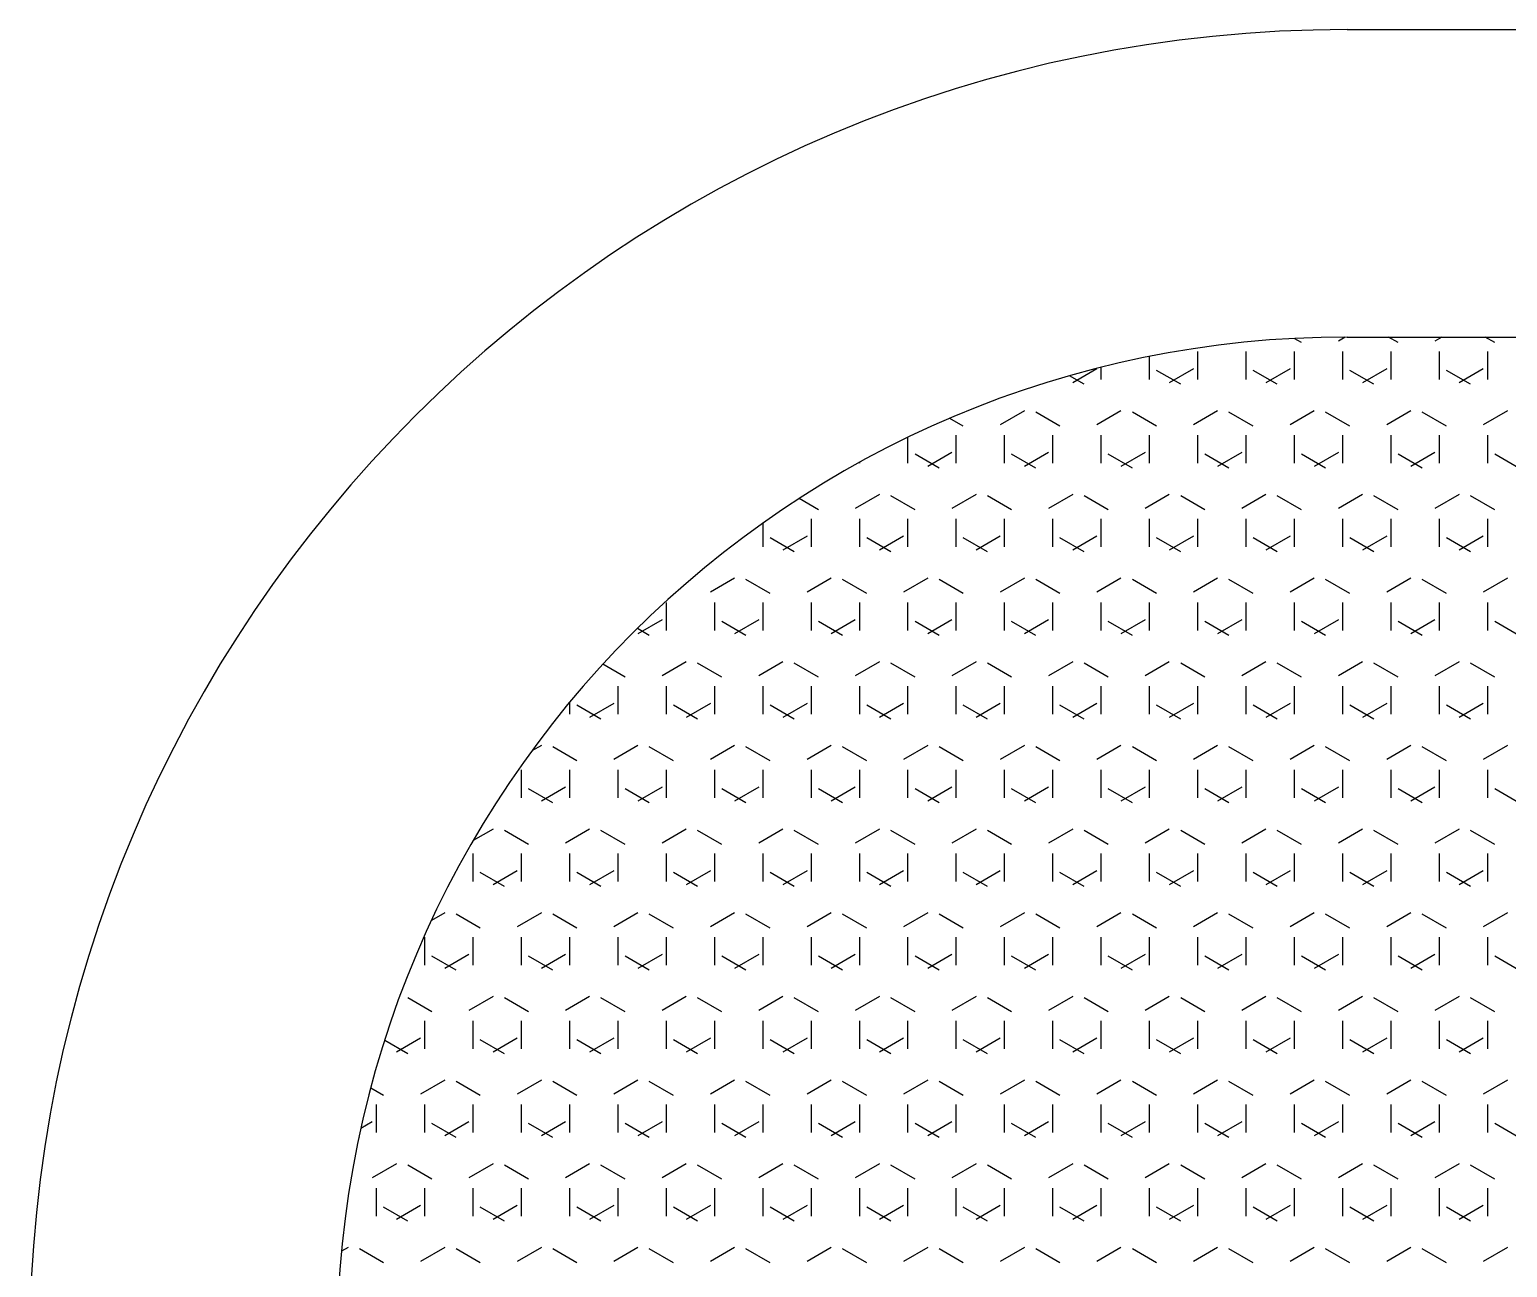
# Model space of a CAD drawing. Extents: x 53 to 973, y -54 to 585.
# Drawn here: x 147.37 to 181.02, y 246.03 to 274.22 of the extents above; entities that cross this region are included whole.
import ezdxf

# ---------------------------------------------------------------- set-up
doc = ezdxf.new("R2010")
doc.units = 0
doc.layers.add('KADRBM', color=7, linetype='CONTINUOUS')

msp = doc.modelspace()

# ---------------------------------------------------------------- linework, layer by layer
at = {"layer": 'KADRBM'}
for p, q in [((177.367, 274.218), (281.821, 274.218)), ((176.326, 267.093), (176.164, 267.187)), ((177.325, 267.218), (177.167, 267.127)), ((177.367, 267.218), (281.821, 267.218)), ((178.526, 267.093), (178.309, 267.218)), ((179.525, 267.218), (179.367, 267.127)), ((180.726, 267.093), (180.509, 267.218)), ((173.968, 266.251), (173.968, 266.886)), ((175.067, 266.251), (175.067, 266.886)), ((176.167, 266.251), (176.167, 266.886)), ((177.267, 266.251), (177.267, 266.886)), ((178.367, 266.251), (178.367, 266.886)), ((179.467, 266.251), (179.467, 266.886)), ((180.567, 266.251), (180.567, 266.886)), ((171.768, 266.251), (171.768, 266.526)), ((172.868, 266.251), (172.868, 266.774)), ((171.377, 266.141), (171.045, 266.332)), ((171.668, 266.492), (171.118, 266.175)), ((173.577, 266.141), (173.027, 266.458)), ((173.868, 266.492), (173.318, 266.175)), ((175.776, 266.141), (175.226, 266.458)), ((176.068, 266.492), (175.518, 266.175)), ((177.976, 266.141), (177.426, 266.458)), ((178.267, 266.492), (177.717, 266.175)), ((180.176, 266.141), (179.626, 266.458)), ((180.467, 266.492), (179.917, 266.175)), ((170.018, 265.54), (169.468, 265.222)), ((170.827, 265.188), (170.277, 265.506)), ((172.218, 265.54), (171.668, 265.222)), ((173.027, 265.188), (172.477, 265.506)), ((174.418, 265.54), (173.868, 265.222)), ((175.226, 265.188), (174.677, 265.506)), ((176.617, 265.54), (176.068, 265.222)), ((177.426, 265.188), (176.876, 265.506)), ((178.817, 265.54), (178.267, 265.222)), ((179.626, 265.188), (179.076, 265.506)), ((181.017, 265.54), (180.467, 265.222)), ((168.627, 265.188), (168.321, 265.365)), ((167.368, 264.346), (167.368, 264.931)), ((168.468, 264.346), (168.468, 264.981)), ((169.568, 264.346), (169.568, 264.981)), ((170.668, 264.346), (170.668, 264.981)), ((171.768, 264.346), (171.768, 264.981)), ((172.868, 264.346), (172.868, 264.981)), ((173.968, 264.346), (173.968, 264.981)), ((175.067, 264.346), (175.067, 264.981)), ((176.167, 264.346), (176.167, 264.981)), ((177.267, 264.346), (177.267, 264.981)), ((178.367, 264.346), (178.367, 264.981)), ((179.467, 264.346), (179.467, 264.981)), ((180.567, 264.346), (180.567, 264.981)), ((168.077, 264.236), (167.528, 264.553)), ((168.369, 264.587), (167.819, 264.27)), ((170.277, 264.236), (169.727, 264.553)), ((170.568, 264.587), (170.018, 264.27)), ((172.477, 264.236), (171.927, 264.553)), ((172.768, 264.587), (172.218, 264.27)), ((174.677, 264.236), (174.127, 264.553)), ((174.968, 264.587), (174.418, 264.27)), ((176.876, 264.236), (176.326, 264.553)), ((177.167, 264.587), (176.617, 264.27)), ((179.076, 264.236), (178.526, 264.553)), ((179.367, 264.587), (178.817, 264.27)), ((181.276, 264.236), (180.726, 264.553)), ((166.269, 264.346), (166.269, 264.363)), ((165.328, 263.283), (164.887, 263.538)), ((166.719, 263.635), (166.169, 263.317)), ((167.528, 263.283), (166.978, 263.601)), ((168.918, 263.635), (168.369, 263.317)), ((169.727, 263.283), (169.177, 263.601)), ((171.118, 263.635), (170.568, 263.317)), ((171.927, 263.283), (171.377, 263.601)), ((173.318, 263.635), (172.768, 263.317)), ((174.127, 263.283), (173.577, 263.601)), ((175.518, 263.635), (174.968, 263.317)), ((176.326, 263.283), (175.776, 263.601)), ((177.717, 263.635), (177.167, 263.317)), ((178.526, 263.283), (177.976, 263.601)), ((179.917, 263.635), (179.367, 263.317)), ((180.726, 263.283), (180.176, 263.601)), ((164.069, 262.441), (164.069, 262.984)), ((165.169, 262.441), (165.169, 263.076)), ((166.269, 262.441), (166.269, 263.076)), ((167.368, 262.441), (167.368, 263.076)), ((168.468, 262.441), (168.468, 263.076)), ((169.568, 262.441), (169.568, 263.076)), ((170.668, 262.441), (170.668, 263.076)), ((171.768, 262.441), (171.768, 263.076)), ((172.868, 262.441), (172.868, 263.076)), ((173.968, 262.441), (173.968, 263.076)), ((175.067, 262.441), (175.067, 263.076)), ((176.167, 262.441), (176.167, 263.076)), ((177.267, 262.441), (177.267, 263.076)), ((178.367, 262.441), (178.367, 263.076)), ((179.467, 262.441), (179.467, 263.076)), ((180.567, 262.441), (180.567, 263.076)), ((164.778, 262.331), (164.228, 262.648)), ((165.069, 262.682), (164.519, 262.365)), ((166.978, 262.331), (166.428, 262.648)), ((167.269, 262.682), (166.719, 262.365)), ((169.177, 262.331), (168.627, 262.648)), ((169.468, 262.682), (168.918, 262.365)), ((171.377, 262.331), (170.827, 262.648)), ((171.668, 262.682), (171.118, 262.365)), ((173.577, 262.331), (173.027, 262.648)), ((173.868, 262.682), (173.318, 262.365)), ((175.776, 262.331), (175.226, 262.648)), ((176.068, 262.682), (175.518, 262.365)), ((177.976, 262.331), (177.426, 262.648)), ((178.267, 262.682), (177.717, 262.365)), ((180.176, 262.331), (179.626, 262.648)), ((180.467, 262.682), (179.917, 262.365)), ((163.419, 261.73), (162.869, 261.412)), ((164.228, 261.378), (163.678, 261.696)), ((165.619, 261.73), (165.069, 261.412)), ((166.428, 261.378), (165.878, 261.696)), ((167.819, 261.73), (167.269, 261.412)), ((168.627, 261.378), (168.077, 261.696)), ((170.018, 261.73), (169.468, 261.412)), ((170.827, 261.378), (170.277, 261.696)), ((172.218, 261.73), (171.668, 261.412)), ((173.027, 261.378), (172.477, 261.696)), ((174.418, 261.73), (173.868, 261.412)), ((175.226, 261.378), (174.677, 261.696)), ((176.617, 261.73), (176.068, 261.412)), ((177.426, 261.378), (176.876, 261.696)), ((178.817, 261.73), (178.267, 261.412)), ((179.626, 261.378), (179.076, 261.696)), ((181.017, 261.73), (180.467, 261.412)), ((161.869, 260.536), (161.869, 261.171)), ((162.969, 260.536), (162.969, 261.171)), ((164.069, 260.536), (164.069, 261.171)), ((165.169, 260.536), (165.169, 261.171)), ((166.269, 260.536), (166.269, 261.171)), ((167.368, 260.536), (167.368, 261.171)), ((168.468, 260.536), (168.468, 261.171)), ((169.568, 260.536), (169.568, 261.171)), ((170.668, 260.536), (170.668, 261.171)), ((171.768, 260.536), (171.768, 261.171)), ((172.868, 260.536), (172.868, 261.171)), ((173.968, 260.536), (173.968, 261.171)), ((175.067, 260.536), (175.067, 261.171)), ((176.167, 260.536), (176.167, 261.171)), ((177.267, 260.536), (177.267, 261.171)), ((178.367, 260.536), (178.367, 261.171)), ((179.467, 260.536), (179.467, 261.171)), ((180.567, 260.536), (180.567, 261.171)), ((161.478, 260.426), (161.206, 260.583)), ((161.769, 260.777), (161.22, 260.46)), ((163.678, 260.426), (163.128, 260.743)), ((163.969, 260.777), (163.419, 260.46)), ((165.878, 260.426), (165.328, 260.743)), ((166.169, 260.777), (165.619, 260.46)), ((168.077, 260.426), (167.528, 260.743)), ((168.369, 260.777), (167.819, 260.46)), ((170.277, 260.426), (169.727, 260.743)), ((170.568, 260.777), (170.018, 260.46)), ((172.477, 260.426), (171.927, 260.743)), ((172.768, 260.777), (172.218, 260.46)), ((174.677, 260.426), (174.127, 260.743)), ((174.968, 260.777), (174.418, 260.46)), ((176.876, 260.426), (176.326, 260.743)), ((177.167, 260.777), (176.617, 260.46)), ((179.076, 260.426), (178.526, 260.743)), ((179.367, 260.777), (178.817, 260.46)), ((181.276, 260.426), (180.726, 260.743)), ((162.319, 259.825), (161.769, 259.507)), ((163.128, 259.473), (162.578, 259.791)), ((164.519, 259.825), (163.969, 259.507)), ((165.328, 259.473), (164.778, 259.791)), ((166.719, 259.825), (166.169, 259.507)), ((167.528, 259.473), (166.978, 259.791)), ((168.918, 259.825), (168.369, 259.507)), ((169.727, 259.473), (169.177, 259.791)), ((171.118, 259.825), (170.568, 259.507)), ((171.927, 259.473), (171.377, 259.791)), ((173.318, 259.825), (172.768, 259.507)), ((174.127, 259.473), (173.577, 259.791)), ((175.518, 259.825), (174.968, 259.507)), ((176.326, 259.473), (175.776, 259.791)), ((177.717, 259.825), (177.167, 259.507)), ((178.526, 259.473), (177.976, 259.791)), ((179.917, 259.825), (179.367, 259.507)), ((180.726, 259.473), (180.176, 259.791)), ((160.928, 259.473), (160.419, 259.767)), ((160.769, 258.631), (160.769, 259.266)), ((161.869, 258.631), (161.869, 259.266)), ((162.969, 258.631), (162.969, 259.266)), ((164.069, 258.631), (164.069, 259.266)), ((165.169, 258.631), (165.169, 259.266)), ((166.269, 258.631), (166.269, 259.266)), ((167.368, 258.631), (167.368, 259.266)), ((168.468, 258.631), (168.468, 259.266)), ((169.568, 258.631), (169.568, 259.266)), ((170.668, 258.631), (170.668, 259.266)), ((171.768, 258.631), (171.768, 259.266)), ((172.868, 258.631), (172.868, 259.266)), ((173.968, 258.631), (173.968, 259.266)), ((175.067, 258.631), (175.067, 259.266)), ((176.167, 258.631), (176.167, 259.266)), ((177.267, 258.631), (177.267, 259.266)), ((178.367, 258.631), (178.367, 259.266)), ((179.467, 258.631), (179.467, 259.266)), ((180.567, 258.631), (180.567, 259.266)), ((159.67, 258.631), (159.67, 258.908)), ((160.378, 258.521), (159.829, 258.838)), ((160.67, 258.872), (160.12, 258.555)), ((162.578, 258.521), (162.028, 258.838)), ((162.869, 258.872), (162.319, 258.555)), ((164.778, 258.521), (164.228, 258.838)), ((165.069, 258.872), (164.519, 258.555)), ((166.978, 258.521), (166.428, 258.838)), ((167.269, 258.872), (166.719, 258.555)), ((169.177, 258.521), (168.627, 258.838)), ((169.468, 258.872), (168.918, 258.555)), ((171.377, 258.521), (170.827, 258.838)), ((171.668, 258.872), (171.118, 258.555)), ((173.577, 258.521), (173.027, 258.838)), ((173.868, 258.872), (173.318, 258.555)), ((175.776, 258.521), (175.226, 258.838)), ((176.068, 258.872), (175.518, 258.555)), ((177.976, 258.521), (177.426, 258.838)), ((178.267, 258.872), (177.717, 258.555)), ((180.176, 258.521), (179.626, 258.838)), ((180.467, 258.872), (179.917, 258.555)), ((159.02, 257.92), (158.8, 257.793)), ((159.829, 257.568), (159.279, 257.886)), ((161.22, 257.92), (160.67, 257.602)), ((162.028, 257.568), (161.478, 257.886)), ((163.419, 257.92), (162.869, 257.602)), ((164.228, 257.568), (163.678, 257.886)), ((165.619, 257.92), (165.069, 257.602)), ((166.428, 257.568), (165.878, 257.886)), ((167.819, 257.92), (167.269, 257.602)), ((168.627, 257.568), (168.077, 257.886)), ((170.018, 257.92), (169.468, 257.602)), ((170.827, 257.568), (170.277, 257.886)), ((172.218, 257.92), (171.668, 257.602)), ((173.027, 257.568), (172.477, 257.886)), ((174.418, 257.92), (173.868, 257.602)), ((175.226, 257.568), (174.677, 257.886)), ((176.617, 257.92), (176.068, 257.602)), ((177.426, 257.568), (176.876, 257.886)), ((178.817, 257.92), (178.267, 257.602)), ((179.626, 257.568), (179.076, 257.886)), ((181.017, 257.92), (180.467, 257.602)), ((158.57, 256.726), (158.57, 257.361)), ((159.67, 256.726), (159.67, 257.361)), ((160.769, 256.726), (160.769, 257.361)), ((161.869, 256.726), (161.869, 257.361)), ((162.969, 256.726), (162.969, 257.361)), ((164.069, 256.726), (164.069, 257.361)), ((165.169, 256.726), (165.169, 257.361)), ((166.269, 256.726), (166.269, 257.361)), ((167.368, 256.726), (167.368, 257.361)), ((168.468, 256.726), (168.468, 257.361)), ((169.568, 256.726), (169.568, 257.361)), ((170.668, 256.726), (170.668, 257.361)), ((171.768, 256.726), (171.768, 257.361)), ((172.868, 256.726), (172.868, 257.361)), ((173.968, 256.726), (173.968, 257.361)), ((175.067, 256.726), (175.067, 257.361)), ((176.167, 256.726), (176.167, 257.361)), ((177.267, 256.726), (177.267, 257.361)), ((178.367, 256.726), (178.367, 257.361)), ((179.467, 256.726), (179.467, 257.361)), ((180.567, 256.726), (180.567, 257.361)), ((159.279, 256.616), (158.729, 256.933)), ((159.57, 256.967), (159.02, 256.65)), ((161.478, 256.616), (160.928, 256.933)), ((161.769, 256.967), (161.22, 256.65)), ((163.678, 256.616), (163.128, 256.933)), ((163.969, 256.967), (163.419, 256.65)), ((165.878, 256.616), (165.328, 256.933)), ((166.169, 256.967), (165.619, 256.65)), ((168.077, 256.616), (167.528, 256.933)), ((168.369, 256.967), (167.819, 256.65)), ((170.277, 256.616), (169.727, 256.933)), ((170.568, 256.967), (170.018, 256.65)), ((172.477, 256.616), (171.927, 256.933)), ((172.768, 256.967), (172.218, 256.65)), ((174.677, 256.616), (174.127, 256.933)), ((174.968, 256.967), (174.418, 256.65)), ((176.876, 256.616), (176.326, 256.933)), ((177.167, 256.967), (176.617, 256.65)), ((179.076, 256.616), (178.526, 256.933)), ((179.367, 256.967), (178.817, 256.65)), ((181.276, 256.616), (180.726, 256.933)), ((157.92, 256.015), (157.47, 255.755)), ((158.729, 255.663), (158.179, 255.981)), ((160.12, 256.015), (159.57, 255.697)), ((160.928, 255.663), (160.378, 255.981)), ((162.319, 256.015), (161.769, 255.697)), ((163.128, 255.663), (162.578, 255.981)), ((164.519, 256.015), (163.969, 255.697)), ((165.328, 255.663), (164.778, 255.981)), ((166.719, 256.015), (166.169, 255.697)), ((167.528, 255.663), (166.978, 255.981)), ((168.918, 256.015), (168.369, 255.697)), ((169.727, 255.663), (169.177, 255.981)), ((171.118, 256.015), (170.568, 255.697)), ((171.927, 255.663), (171.377, 255.981)), ((173.318, 256.015), (172.768, 255.697)), ((174.127, 255.663), (173.577, 255.981)), ((175.518, 256.015), (174.968, 255.697)), ((176.326, 255.663), (175.776, 255.981)), ((177.717, 256.015), (177.167, 255.697)), ((178.526, 255.663), (177.976, 255.981)), ((179.917, 256.015), (179.367, 255.697)), ((180.726, 255.663), (180.176, 255.981)), ((157.47, 254.821), (157.47, 255.456)), ((158.57, 254.821), (158.57, 255.456)), ((159.67, 254.821), (159.67, 255.456)), ((160.769, 254.821), (160.769, 255.456)), ((161.869, 254.821), (161.869, 255.456)), ((162.969, 254.821), (162.969, 255.456)), ((164.069, 254.821), (164.069, 255.456)), ((165.169, 254.821), (165.169, 255.456)), ((166.269, 254.821), (166.269, 255.456)), ((167.368, 254.821), (167.368, 255.456)), ((168.468, 254.821), (168.468, 255.456)), ((169.568, 254.821), (169.568, 255.456)), ((170.668, 254.821), (170.668, 255.456)), ((171.768, 254.821), (171.768, 255.456)), ((172.868, 254.821), (172.868, 255.456)), ((173.968, 254.821), (173.968, 255.456)), ((175.067, 254.821), (175.067, 255.456)), ((176.167, 254.821), (176.167, 255.456)), ((177.267, 254.821), (177.267, 255.456)), ((178.367, 254.821), (178.367, 255.456)), ((179.467, 254.821), (179.467, 255.456)), ((180.567, 254.821), (180.567, 255.456)), ((158.179, 254.711), (157.629, 255.028)), ((158.47, 255.062), (157.92, 254.745)), ((160.378, 254.711), (159.829, 255.028)), ((160.67, 255.062), (160.12, 254.745)), ((162.578, 254.711), (162.028, 255.028)), ((162.869, 255.062), (162.319, 254.745)), ((164.778, 254.711), (164.228, 255.028)), ((165.069, 255.062), (164.519, 254.745)), ((166.978, 254.711), (166.428, 255.028)), ((167.269, 255.062), (166.719, 254.745)), ((169.177, 254.711), (168.627, 255.028)), ((169.468, 255.062), (168.918, 254.745)), ((171.377, 254.711), (170.827, 255.028)), ((171.668, 255.062), (171.118, 254.745)), ((173.577, 254.711), (173.027, 255.028)), ((173.868, 255.062), (173.318, 254.745)), ((175.776, 254.711), (175.226, 255.028)), ((176.068, 255.062), (175.518, 254.745)), ((177.976, 254.711), (177.426, 255.028)), ((178.267, 255.062), (177.717, 254.745)), ((180.176, 254.711), (179.626, 255.028)), ((180.467, 255.062), (179.917, 254.745)), ((156.82, 254.11), (156.522, 253.937)), ((157.629, 253.758), (157.079, 254.076)), ((159.02, 254.11), (158.47, 253.792)), ((159.829, 253.758), (159.279, 254.076)), ((161.22, 254.11), (160.67, 253.792)), ((162.028, 253.758), (161.478, 254.076)), ((163.419, 254.11), (162.869, 253.792)), ((164.228, 253.758), (163.678, 254.076)), ((165.619, 254.11), (165.069, 253.792)), ((166.428, 253.758), (165.878, 254.076)), ((167.819, 254.11), (167.269, 253.792)), ((168.627, 253.758), (168.077, 254.076)), ((170.018, 254.11), (169.468, 253.792)), ((170.827, 253.758), (170.277, 254.076)), ((172.218, 254.11), (171.668, 253.792)), ((173.027, 253.758), (172.477, 254.076)), ((174.418, 254.11), (173.868, 253.792)), ((175.226, 253.758), (174.677, 254.076)), ((176.617, 254.11), (176.068, 253.792)), ((177.426, 253.758), (176.876, 254.076)), ((178.817, 254.11), (178.267, 253.792)), ((179.626, 253.758), (179.076, 254.076)), ((181.017, 254.11), (180.467, 253.792)), ((156.37, 252.916), (156.37, 253.551)), ((157.47, 252.916), (157.47, 253.551)), ((158.57, 252.916), (158.57, 253.551)), ((159.67, 252.916), (159.67, 253.551)), ((160.769, 252.916), (160.769, 253.551)), ((161.869, 252.916), (161.869, 253.551)), ((162.969, 252.916), (162.969, 253.551)), ((164.069, 252.916), (164.069, 253.551)), ((165.169, 252.916), (165.169, 253.551)), ((166.269, 252.916), (166.269, 253.551)), ((167.368, 252.916), (167.368, 253.551)), ((168.468, 252.916), (168.468, 253.551)), ((169.568, 252.916), (169.568, 253.551)), ((170.668, 252.916), (170.668, 253.551)), ((171.768, 252.916), (171.768, 253.551)), ((172.868, 252.916), (172.868, 253.551)), ((173.968, 252.916), (173.968, 253.551)), ((175.067, 252.916), (175.067, 253.551)), ((176.167, 252.916), (176.167, 253.551)), ((177.267, 252.916), (177.267, 253.551)), ((178.367, 252.916), (178.367, 253.551)), ((179.467, 252.916), (179.467, 253.551)), ((180.567, 252.916), (180.567, 253.551)), ((157.079, 252.806), (156.529, 253.123)), ((157.37, 253.157), (156.82, 252.84)), ((159.279, 252.806), (158.729, 253.123)), ((159.57, 253.157), (159.02, 252.84)), ((161.478, 252.806), (160.928, 253.123)), ((161.769, 253.157), (161.22, 252.84)), ((163.678, 252.806), (163.128, 253.123)), ((163.969, 253.157), (163.419, 252.84)), ((165.878, 252.806), (165.328, 253.123)), ((166.169, 253.157), (165.619, 252.84)), ((168.077, 252.806), (167.528, 253.123)), ((168.369, 253.157), (167.819, 252.84)), ((170.277, 252.806), (169.727, 253.123)), ((170.568, 253.157), (170.018, 252.84)), ((172.477, 252.806), (171.927, 253.123)), ((172.768, 253.157), (172.218, 252.84)), ((174.677, 252.806), (174.127, 253.123)), ((174.968, 253.157), (174.418, 252.84)), ((176.876, 252.806), (176.326, 253.123)), ((177.167, 253.157), (176.617, 252.84)), ((179.076, 252.806), (178.526, 253.123)), ((179.367, 253.157), (178.817, 252.84)), ((181.276, 252.806), (180.726, 253.123)), ((156.529, 251.853), (155.979, 252.171)), ((157.92, 252.205), (157.37, 251.887)), ((158.729, 251.853), (158.179, 252.171)), ((160.12, 252.205), (159.57, 251.887)), ((160.928, 251.853), (160.378, 252.171)), ((162.319, 252.205), (161.769, 251.887)), ((163.128, 251.853), (162.578, 252.171)), ((164.519, 252.205), (163.969, 251.887)), ((165.328, 251.853), (164.778, 252.171)), ((166.719, 252.205), (166.169, 251.887)), ((167.528, 251.853), (166.978, 252.171)), ((168.918, 252.205), (168.369, 251.887)), ((169.727, 251.853), (169.177, 252.171)), ((171.118, 252.205), (170.568, 251.887)), ((171.927, 251.853), (171.377, 252.171)), ((173.318, 252.205), (172.768, 251.887)), ((174.127, 251.853), (173.577, 252.171)), ((175.518, 252.205), (174.968, 251.887)), ((176.326, 251.853), (175.776, 252.171)), ((177.717, 252.205), (177.167, 251.887)), ((178.526, 251.853), (177.976, 252.171)), ((179.917, 252.205), (179.367, 251.887)), ((180.726, 251.853), (180.176, 252.171)), ((156.37, 251.011), (156.37, 251.646)), ((157.47, 251.011), (157.47, 251.646)), ((158.57, 251.011), (158.57, 251.646)), ((159.67, 251.011), (159.67, 251.646)), ((160.769, 251.011), (160.769, 251.646)), ((161.869, 251.011), (161.869, 251.646)), ((162.969, 251.011), (162.969, 251.646)), ((164.069, 251.011), (164.069, 251.646)), ((165.169, 251.011), (165.169, 251.646)), ((166.269, 251.011), (166.269, 251.646)), ((167.368, 251.011), (167.368, 251.646)), ((168.468, 251.011), (168.468, 251.646)), ((169.568, 251.011), (169.568, 251.646)), ((170.668, 251.011), (170.668, 251.646)), ((171.768, 251.011), (171.768, 251.646)), ((172.868, 251.011), (172.868, 251.646)), ((173.968, 251.011), (173.968, 251.646)), ((175.067, 251.011), (175.067, 251.646)), ((176.167, 251.011), (176.167, 251.646)), ((177.267, 251.011), (177.267, 251.646)), ((178.367, 251.011), (178.367, 251.646)), ((179.467, 251.011), (179.467, 251.646)), ((180.567, 251.011), (180.567, 251.646)), ((155.979, 250.901), (155.454, 251.204)), ((156.27, 251.252), (155.72, 250.935)), ((158.179, 250.901), (157.629, 251.218)), ((158.47, 251.252), (157.92, 250.935)), ((160.378, 250.901), (159.829, 251.218)), ((160.67, 251.252), (160.12, 250.935)), ((162.578, 250.901), (162.028, 251.218)), ((162.869, 251.252), (162.319, 250.935)), ((164.778, 250.901), (164.228, 251.218)), ((165.069, 251.252), (164.519, 250.935)), ((166.978, 250.901), (166.428, 251.218)), ((167.269, 251.252), (166.719, 250.935)), ((169.177, 250.901), (168.627, 251.218)), ((169.468, 251.252), (168.918, 250.935)), ((171.377, 250.901), (170.827, 251.218)), ((171.668, 251.252), (171.118, 250.935)), ((173.577, 250.901), (173.027, 251.218)), ((173.868, 251.252), (173.318, 250.935)), ((175.776, 250.901), (175.226, 251.218)), ((176.068, 251.252), (175.518, 250.935)), ((177.976, 250.901), (177.426, 251.218)), ((178.267, 251.252), (177.717, 250.935)), ((180.176, 250.901), (179.626, 251.218)), ((180.467, 251.252), (179.917, 250.935)), ((155.429, 249.948), (155.136, 250.117)), ((156.82, 250.3), (156.27, 249.982)), ((157.629, 249.948), (157.079, 250.266)), ((159.02, 250.3), (158.47, 249.982)), ((159.829, 249.948), (159.279, 250.266)), ((161.22, 250.3), (160.67, 249.982)), ((162.028, 249.948), (161.478, 250.266)), ((163.419, 250.3), (162.869, 249.982)), ((164.228, 249.948), (163.678, 250.266)), ((165.619, 250.3), (165.069, 249.982)), ((166.428, 249.948), (165.878, 250.266)), ((167.819, 250.3), (167.269, 249.982)), ((168.627, 249.948), (168.077, 250.266)), ((170.018, 250.3), (169.468, 249.982)), ((170.827, 249.948), (170.277, 250.266)), ((172.218, 250.3), (171.668, 249.982)), ((173.027, 249.948), (172.477, 250.266)), ((174.418, 250.3), (173.868, 249.982)), ((175.226, 249.948), (174.677, 250.266)), ((176.617, 250.3), (176.068, 249.982)), ((177.426, 249.948), (176.876, 250.266)), ((178.817, 250.3), (178.267, 249.982)), ((179.626, 249.948), (179.076, 250.266)), ((181.017, 250.3), (180.467, 249.982)), ((155.27, 249.106), (155.27, 249.741)), ((156.37, 249.106), (156.37, 249.741)), ((157.47, 249.106), (157.47, 249.741)), ((158.57, 249.106), (158.57, 249.741)), ((159.67, 249.106), (159.67, 249.741)), ((160.769, 249.106), (160.769, 249.741)), ((161.869, 249.106), (161.869, 249.741)), ((162.969, 249.106), (162.969, 249.741)), ((164.069, 249.106), (164.069, 249.741)), ((165.169, 249.106), (165.169, 249.741)), ((166.269, 249.106), (166.269, 249.741)), ((167.368, 249.106), (167.368, 249.741)), ((168.468, 249.106), (168.468, 249.741)), ((169.568, 249.106), (169.568, 249.741)), ((170.668, 249.106), (170.668, 249.741)), ((171.768, 249.106), (171.768, 249.741)), ((172.868, 249.106), (172.868, 249.741)), ((173.968, 249.106), (173.968, 249.741)), ((175.067, 249.106), (175.067, 249.741)), ((176.167, 249.106), (176.167, 249.741)), ((177.267, 249.106), (177.267, 249.741)), ((178.367, 249.106), (178.367, 249.741)), ((179.467, 249.106), (179.467, 249.741)), ((180.567, 249.106), (180.567, 249.741)), ((155.17, 249.347), (154.913, 249.199)), ((157.37, 249.347), (156.82, 249.03)), ((159.57, 249.347), (159.02, 249.03)), ((161.769, 249.347), (161.22, 249.03)), ((163.969, 249.347), (163.419, 249.03)), ((166.169, 249.347), (165.619, 249.03)), ((168.369, 249.347), (167.819, 249.03)), ((170.568, 249.347), (170.018, 249.03)), ((172.768, 249.347), (172.218, 249.03)), ((174.968, 249.347), (174.418, 249.03)), ((177.167, 249.347), (176.617, 249.03)), ((179.367, 249.347), (178.817, 249.03)), ((157.079, 248.996), (156.529, 249.313)), ((159.279, 248.996), (158.729, 249.313)), ((161.478, 248.996), (160.928, 249.313)), ((163.678, 248.996), (163.128, 249.313)), ((165.878, 248.996), (165.328, 249.313)), ((168.077, 248.996), (167.528, 249.313)), ((170.277, 248.996), (169.727, 249.313)), ((172.477, 248.996), (171.927, 249.313)), ((174.677, 248.996), (174.127, 249.313)), ((176.876, 248.996), (176.326, 249.313)), ((179.076, 248.996), (178.526, 249.313)), ((181.276, 248.996), (180.726, 249.313)), ((154.879, 248.996), (154.87, 249.001)), ((155.72, 248.395), (155.17, 248.077)), ((156.529, 248.043), (155.979, 248.361)), ((157.92, 248.395), (157.37, 248.077)), ((158.729, 248.043), (158.179, 248.361)), ((160.12, 248.395), (159.57, 248.077)), ((160.928, 248.043), (160.378, 248.361)), ((162.319, 248.395), (161.769, 248.077)), ((163.128, 248.043), (162.578, 248.361)), ((164.519, 248.395), (163.969, 248.077)), ((165.328, 248.043), (164.778, 248.361)), ((166.719, 248.395), (166.169, 248.077)), ((167.528, 248.043), (166.978, 248.361)), ((168.918, 248.395), (168.369, 248.077)), ((169.727, 248.043), (169.177, 248.361)), ((171.118, 248.395), (170.568, 248.077)), ((171.927, 248.043), (171.377, 248.361)), ((173.318, 248.395), (172.768, 248.077)), ((174.127, 248.043), (173.577, 248.361)), ((175.518, 248.395), (174.968, 248.077)), ((176.326, 248.043), (175.776, 248.361)), ((177.717, 248.395), (177.167, 248.077)), ((178.526, 248.043), (177.976, 248.361)), ((179.917, 248.395), (179.367, 248.077)), ((180.726, 248.043), (180.176, 248.361)), ((155.27, 247.201), (155.27, 247.836)), ((156.37, 247.201), (156.37, 247.836)), ((157.47, 247.201), (157.47, 247.836)), ((158.57, 247.201), (158.57, 247.836)), ((159.67, 247.201), (159.67, 247.836)), ((160.769, 247.201), (160.769, 247.836)), ((161.869, 247.201), (161.869, 247.836)), ((162.969, 247.201), (162.969, 247.836)), ((164.069, 247.201), (164.069, 247.836)), ((165.169, 247.201), (165.169, 247.836)), ((166.269, 247.201), (166.269, 247.836)), ((167.368, 247.201), (167.368, 247.836)), ((168.468, 247.201), (168.468, 247.836)), ((169.568, 247.201), (169.568, 247.836)), ((170.668, 247.201), (170.668, 247.836)), ((171.768, 247.201), (171.768, 247.836)), ((172.868, 247.201), (172.868, 247.836)), ((173.968, 247.201), (173.968, 247.836)), ((175.067, 247.201), (175.067, 247.836)), ((176.167, 247.201), (176.167, 247.836)), ((177.267, 247.201), (177.267, 247.836)), ((178.367, 247.201), (178.367, 247.836)), ((179.467, 247.201), (179.467, 247.836)), ((180.567, 247.201), (180.567, 247.836)), ((155.979, 247.091), (155.429, 247.408)), ((156.27, 247.442), (155.72, 247.125)), ((158.179, 247.091), (157.629, 247.408)), ((158.47, 247.442), (157.92, 247.125)), ((160.378, 247.091), (159.829, 247.408)), ((160.67, 247.442), (160.12, 247.125)), ((162.578, 247.091), (162.028, 247.408)), ((162.869, 247.442), (162.319, 247.125)), ((164.778, 247.091), (164.228, 247.408)), ((165.069, 247.442), (164.519, 247.125)), ((166.978, 247.091), (166.428, 247.408)), ((167.269, 247.442), (166.719, 247.125)), ((169.177, 247.091), (168.627, 247.408)), ((169.468, 247.442), (168.918, 247.125)), ((171.377, 247.091), (170.827, 247.408)), ((171.668, 247.442), (171.118, 247.125)), ((173.577, 247.091), (173.027, 247.408)), ((173.868, 247.442), (173.318, 247.125)), ((175.776, 247.091), (175.226, 247.408)), ((176.068, 247.442), (175.518, 247.125)), ((177.976, 247.091), (177.426, 247.408)), ((178.267, 247.442), (177.717, 247.125)), ((180.176, 247.091), (179.626, 247.408)), ((180.467, 247.442), (179.917, 247.125)), ((154.62, 246.49), (154.471, 246.404)), ((155.429, 246.138), (154.879, 246.456)), ((156.82, 246.49), (156.27, 246.172)), ((157.629, 246.138), (157.079, 246.456)), ((159.02, 246.49), (158.47, 246.172)), ((159.829, 246.138), (159.279, 246.456)), ((161.22, 246.49), (160.67, 246.172)), ((162.028, 246.138), (161.478, 246.456)), ((163.419, 246.49), (162.869, 246.172)), ((164.228, 246.138), (163.678, 246.456)), ((165.619, 246.49), (165.069, 246.172)), ((166.428, 246.138), (165.878, 246.456)), ((167.819, 246.49), (167.269, 246.172)), ((168.627, 246.138), (168.077, 246.456)), ((170.018, 246.49), (169.468, 246.172)), ((170.827, 246.138), (170.277, 246.456)), ((172.218, 246.49), (171.668, 246.172)), ((173.027, 246.138), (172.477, 246.456)), ((174.418, 246.49), (173.868, 246.172)), ((175.226, 246.138), (174.677, 246.456)), ((176.617, 246.49), (176.068, 246.172)), ((177.426, 246.138), (176.876, 246.456)), ((178.817, 246.49), (178.267, 246.172)), ((179.626, 246.138), (179.076, 246.456)), ((181.017, 246.49), (180.467, 246.172))]:
    msp.add_line(p, q, dxfattribs=at)
for radius in [30, 23]:
    msp.add_arc((177.367, 244.218), radius, 90, 180, dxfattribs=at)

doc.saveas('drawing.dxf')
